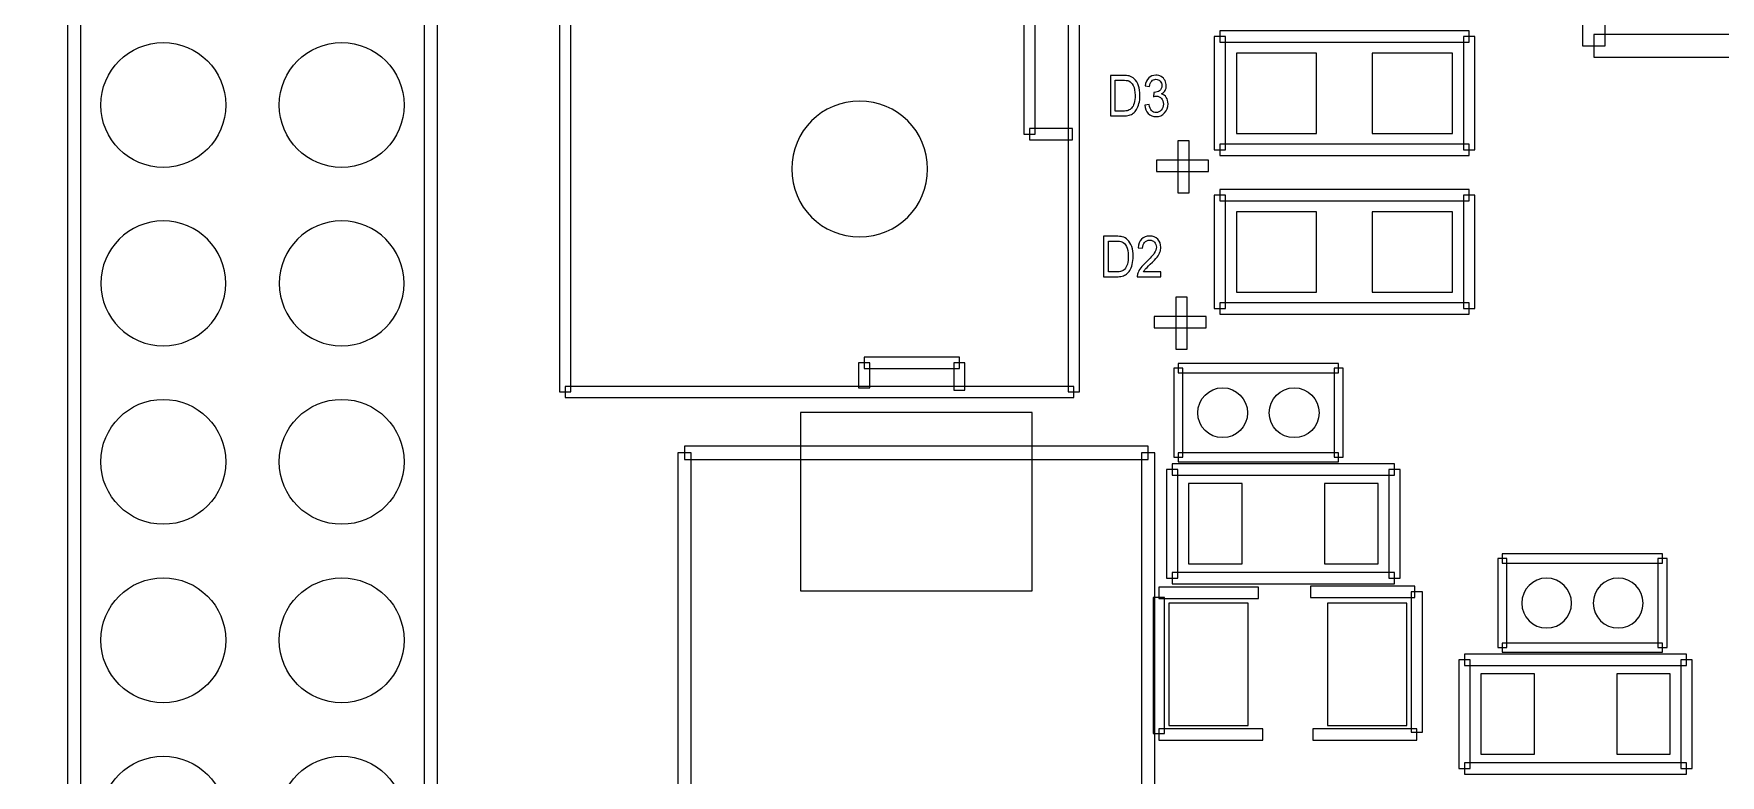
# Model space of a CAD drawing. Header units: millimetres. Extents: x -62 to 58, y -47 to 48.
# Drawn here: x -30.01 to -11.1, y 6.63 to 14.94 of the extents above; entities that cross this region are included whole.
import ezdxf

# ---------------------------------------------------------------- set-up
doc = ezdxf.new("R2010")
doc.units = ezdxf.units.MM
doc.header["$MEASUREMENT"] = 0
for name, color, linetype in [('BG_OUTLINE', 7, 'Continuous'), ('PG_SILKSCREEN_TOP', 7, 'Continuous'), ('PIN_SOLDERMASK_TOP', 7, 'Continuous'), ('RD_SILKSCREEN_TOP', 7, 'Continuous')]:
    doc.layers.add(name, color=color, linetype=linetype)

msp = doc.modelspace()

# ---------------------------------------------------------------- linework, layer by layer
at = {"layer": 'BG_OUTLINE', "lineweight": 9}
msp.add_open_spline([(-39.9999, -35.8165), (-39.9999, -35.8165), (-39.9999, 34.1833), (-39.9999, 34.1833), (-39.9999, 34.1833), (-39.9999, 34.1833), (39.9999, 34.1833), (39.9999, 34.1833), (39.9999, 34.1833), (39.9999, 34.1833), (39.9999, -35.8165), (39.9999, -35.8165), (39.9999, -35.8165), (39.9999, -35.8165), (-39.9999, -35.8165), (-39.9999, -35.8165)], degree=3, knots=[0, 0, 0, 0, 0.25, 0.25, 0.25, 0.25, 0.5, 0.5, 0.5, 0.5, 0.75, 0.75, 0.75, 0.75, 1, 1, 1, 1], dxfattribs=at)
at = {"layer": 'PG_SILKSCREEN_TOP', "lineweight": 9}
for points in [[(-12.6486, 35.7631), (-12.6486, 35.7631), (-12.3946, 35.7631), (-12.3946, 35.7631), (-12.3946, 35.7631), (-12.3946, 35.7631), (-12.3946, 14.8081), (-12.3946, 14.8081), (-12.3946, 14.8081), (-12.3946, 14.8081), (-12.6486, 14.8081), (-12.6486, 14.8081), (-12.6486, 14.8081), (-12.6486, 14.8081), (-12.6486, 35.7631), (-12.6486, 35.7631)], [(-29.634, 25.143), (-29.634, 25.143), (-29.4839, 25.143), (-29.4839, 25.143), (-29.4839, 25.143), (-29.4839, 25.143), (-29.4839, -18.857), (-29.4839, -18.857), (-29.4839, -18.857), (-29.4839, -18.857), (-29.634, -18.857), (-29.634, -18.857), (-29.634, -18.857), (-29.634, -18.857), (-29.634, 25.143), (-29.634, 25.143)], [(-25.4839, -18.857), (-25.4839, -18.857), (-25.634, -18.857), (-25.634, -18.857), (-25.634, -18.857), (-25.634, -18.857), (-25.634, 25.143), (-25.634, 25.143), (-25.634, 25.143), (-25.634, 25.143), (-25.4839, 25.143), (-25.4839, 25.143), (-25.4839, 25.143), (-25.4839, 25.143), (-25.4839, -18.857), (-25.4839, -18.857)], [(-23.9882, 10.9258), (-23.9882, 10.9258), (-24.1152, 10.9258), (-24.1152, 10.9258), (-24.1152, 10.9258), (-24.1152, 10.9258), (-24.1152, 18.4258), (-24.1152, 18.4258), (-24.1152, 18.4258), (-24.1152, 18.4258), (-23.9882, 18.4258), (-23.9882, 18.4258), (-23.9882, 18.4258), (-23.9882, 18.4258), (-23.9882, 10.9258), (-23.9882, 10.9258)], [(-18.4153, 18.4258), (-18.4153, 18.4258), (-18.2883, 18.4258), (-18.2883, 18.4258), (-18.2883, 18.4258), (-18.2883, 18.4258), (-18.2883, 10.9258), (-18.2883, 10.9258), (-18.2883, 10.9258), (-18.2883, 10.9258), (-18.4153, 10.9258), (-18.4153, 10.9258), (-18.4153, 10.9258), (-18.4153, 10.9258), (-18.4153, 18.4258), (-18.4153, 18.4258)], [(-18.9103, 15.9003), (-18.9103, 15.9003), (-18.7833, 15.9003), (-18.7833, 15.9003), (-18.7833, 15.9003), (-18.7833, 15.9003), (-18.7833, 13.8175), (-18.7833, 13.8175), (-18.7833, 13.8175), (-18.7833, 13.8175), (-18.9103, 13.8175), (-18.9103, 13.8175), (-18.9103, 13.8175), (-18.9103, 13.8175), (-18.9103, 15.9003), (-18.9103, 15.9003)], [(-16.7132, 14.8462), (-16.7132, 14.8462), (-16.7132, 14.9732), (-16.7132, 14.9732), (-16.7132, 14.9732), (-16.7132, 14.9732), (-13.9192, 14.9732), (-13.9192, 14.9732), (-13.9192, 14.9732), (-13.9192, 14.9732), (-13.9192, 14.8462), (-13.9192, 14.8462), (-13.9192, 14.8462), (-13.9192, 14.8462), (-16.7132, 14.8462), (-16.7132, 14.8462)], [(-16.6497, 13.6397), (-16.6497, 13.6397), (-16.7767, 13.6397), (-16.7767, 13.6397), (-16.7767, 13.6397), (-16.7767, 13.6397), (-16.7767, 14.9097), (-16.7767, 14.9097), (-16.7767, 14.9097), (-16.7767, 14.9097), (-16.6497, 14.9097), (-16.6497, 14.9097), (-16.6497, 14.9097), (-16.6497, 14.9097), (-16.6497, 13.6397), (-16.6497, 13.6397)], [(-13.9827, 14.9097), (-13.9827, 14.9097), (-13.8557, 14.9097), (-13.8557, 14.9097), (-13.8557, 14.9097), (-13.8557, 14.9097), (-13.8557, 13.6397), (-13.8557, 13.6397), (-13.8557, 13.6397), (-13.8557, 13.6397), (-13.9827, 13.6397), (-13.9827, 13.6397), (-13.9827, 13.6397), (-13.9827, 13.6397), (-13.9827, 14.9097), (-13.9827, 14.9097)], [(-12.5216, 14.6811), (-12.5216, 14.6811), (-12.5216, 14.9351), (-12.5216, 14.9351), (-12.5216, 14.9351), (-12.5216, 14.9351), (3.4295, 14.9351), (3.4295, 14.9351), (3.4295, 14.9351), (3.4295, 14.9351), (3.4295, 14.6811), (3.4295, 14.6811), (3.4295, 14.6811), (3.4295, 14.6811), (-12.5216, 14.6811), (-12.5216, 14.6811)], [(-18.8468, 13.754), (-18.8468, 13.754), (-18.8468, 13.881), (-18.8468, 13.881), (-18.8468, 13.881), (-18.8468, 13.881), (-18.3642, 13.881), (-18.3642, 13.881), (-18.3642, 13.881), (-18.3642, 13.881), (-18.3642, 13.754), (-18.3642, 13.754), (-18.3642, 13.754), (-18.3642, 13.754), (-18.8468, 13.754), (-18.8468, 13.754)], [(-17.0561, 13.1571), (-17.0561, 13.1571), (-17.1831, 13.1571), (-17.1831, 13.1571), (-17.1831, 13.1571), (-17.1831, 13.1571), (-17.1831, 13.7413), (-17.1831, 13.7413), (-17.1831, 13.7413), (-17.1831, 13.7413), (-17.0561, 13.7413), (-17.0561, 13.7413), (-17.0561, 13.7413), (-17.0561, 13.7413), (-17.0561, 13.1571), (-17.0561, 13.1571)], [(-13.9192, 13.7032), (-13.9192, 13.7032), (-13.9192, 13.5762), (-13.9192, 13.5762), (-13.9192, 13.5762), (-13.9192, 13.5762), (-16.7132, 13.5762), (-16.7132, 13.5762), (-16.7132, 13.5762), (-16.7132, 13.5762), (-16.7132, 13.7032), (-16.7132, 13.7032), (-16.7132, 13.7032), (-16.7132, 13.7032), (-13.9192, 13.7032), (-13.9192, 13.7032)], [(-17.4244, 13.3984), (-17.4244, 13.3984), (-17.4244, 13.5254), (-17.4244, 13.5254), (-17.4244, 13.5254), (-17.4244, 13.5254), (-16.8402, 13.5254), (-16.8402, 13.5254), (-16.8402, 13.5254), (-16.8402, 13.5254), (-16.8402, 13.3984), (-16.8402, 13.3984), (-16.8402, 13.3984), (-16.8402, 13.3984), (-17.4244, 13.3984), (-17.4244, 13.3984)], [(-16.6497, 11.8617), (-16.6497, 11.8617), (-16.7767, 11.8617), (-16.7767, 11.8617), (-16.7767, 11.8617), (-16.7767, 11.8617), (-16.7767, 13.1317), (-16.7767, 13.1317), (-16.7767, 13.1317), (-16.7767, 13.1317), (-16.6497, 13.1317), (-16.6497, 13.1317), (-16.6497, 13.1317), (-16.6497, 13.1317), (-16.6497, 11.8617), (-16.6497, 11.8617)], [(-16.7132, 13.0682), (-16.7132, 13.0682), (-16.7132, 13.1952), (-16.7132, 13.1952), (-16.7132, 13.1952), (-16.7132, 13.1952), (-13.9192, 13.1952), (-13.9192, 13.1952), (-13.9192, 13.1952), (-13.9192, 13.1952), (-13.9192, 13.0682), (-13.9192, 13.0682), (-13.9192, 13.0682), (-13.9192, 13.0682), (-16.7132, 13.0682), (-16.7132, 13.0682)], [(-13.9827, 13.1317), (-13.9827, 13.1317), (-13.8557, 13.1317), (-13.8557, 13.1317), (-13.8557, 13.1317), (-13.8557, 13.1317), (-13.8557, 11.8617), (-13.8557, 11.8617), (-13.8557, 11.8617), (-13.8557, 11.8617), (-13.9827, 11.8617), (-13.9827, 11.8617), (-13.9827, 11.8617), (-13.9827, 11.8617), (-13.9827, 13.1317), (-13.9827, 13.1317)], [(-17.0815, 11.4045), (-17.0815, 11.4045), (-17.2085, 11.4045), (-17.2085, 11.4045), (-17.2085, 11.4045), (-17.2085, 11.4045), (-17.2085, 11.9887), (-17.2085, 11.9887), (-17.2085, 11.9887), (-17.2085, 11.9887), (-17.0815, 11.9887), (-17.0815, 11.9887), (-17.0815, 11.9887), (-17.0815, 11.9887), (-17.0815, 11.4045), (-17.0815, 11.4045)], [(-13.9192, 11.9252), (-13.9192, 11.9252), (-13.9192, 11.7982), (-13.9192, 11.7982), (-13.9192, 11.7982), (-13.9192, 11.7982), (-16.7132, 11.7982), (-16.7132, 11.7982), (-16.7132, 11.7982), (-16.7132, 11.7982), (-16.7132, 11.9252), (-16.7132, 11.9252), (-16.7132, 11.9252), (-16.7132, 11.9252), (-13.9192, 11.9252), (-13.9192, 11.9252)], [(-17.4498, 11.6458), (-17.4498, 11.6458), (-17.4498, 11.7728), (-17.4498, 11.7728), (-17.4498, 11.7728), (-17.4498, 11.7728), (-16.8656, 11.7728), (-16.8656, 11.7728), (-16.8656, 11.7728), (-16.8656, 11.7728), (-16.8656, 11.6458), (-16.8656, 11.6458), (-16.8656, 11.6458), (-16.8656, 11.6458), (-17.4498, 11.6458), (-17.4498, 11.6458)], [(-20.7645, 11.2521), (-20.7645, 11.2521), (-20.6375, 11.2521), (-20.6375, 11.2521), (-20.6375, 11.2521), (-20.6375, 11.2521), (-20.6375, 10.9727), (-20.6375, 10.9727), (-20.6375, 10.9727), (-20.6375, 10.9727), (-20.7645, 10.9727), (-20.7645, 10.9727), (-20.7645, 10.9727), (-20.7645, 10.9727), (-20.7645, 11.2521), (-20.7645, 11.2521)], [(-19.6342, 11.3156), (-19.6342, 11.3156), (-19.6342, 11.1886), (-19.6342, 11.1886), (-19.6342, 11.1886), (-19.6342, 11.1886), (-20.701, 11.1886), (-20.701, 11.1886), (-20.701, 11.1886), (-20.701, 11.1886), (-20.701, 11.3156), (-20.701, 11.3156), (-20.701, 11.3156), (-20.701, 11.3156), (-19.6342, 11.3156), (-19.6342, 11.3156)], [(-19.5707, 10.9473), (-19.5707, 10.9473), (-19.6977, 10.9473), (-19.6977, 10.9473), (-19.6977, 10.9473), (-19.6977, 10.9473), (-19.6977, 11.2521), (-19.6977, 11.2521), (-19.6977, 11.2521), (-19.6977, 11.2521), (-19.5707, 11.2521), (-19.5707, 11.2521), (-19.5707, 11.2521), (-19.5707, 11.2521), (-19.5707, 10.9473), (-19.5707, 10.9473)], [(-17.1289, 10.1935), (-17.1289, 10.1935), (-17.2305, 10.1935), (-17.2305, 10.1935), (-17.2305, 10.1935), (-17.2305, 10.1935), (-17.2305, 11.1932), (-17.2305, 11.1932), (-17.2305, 11.1932), (-17.2305, 11.1932), (-17.1289, 11.1932), (-17.1289, 11.1932), (-17.1289, 11.1932), (-17.1289, 11.1932), (-17.1289, 10.1935), (-17.1289, 10.1935)], [(-17.1797, 11.1424), (-17.1797, 11.1424), (-17.1797, 11.244), (-17.1797, 11.244), (-17.1797, 11.244), (-17.1797, 11.244), (-15.383, 11.244), (-15.383, 11.244), (-15.383, 11.244), (-15.383, 11.244), (-15.383, 11.1424), (-15.383, 11.1424), (-15.383, 11.1424), (-15.383, 11.1424), (-17.1797, 11.1424), (-17.1797, 11.1424)], [(-15.4338, 11.1932), (-15.4338, 11.1932), (-15.3322, 11.1932), (-15.3322, 11.1932), (-15.3322, 11.1932), (-15.3322, 11.1932), (-15.3322, 10.1935), (-15.3322, 10.1935), (-15.3322, 10.1935), (-15.3322, 10.1935), (-15.4338, 10.1935), (-15.4338, 10.1935), (-15.4338, 10.1935), (-15.4338, 10.1935), (-15.4338, 11.1932), (-15.4338, 11.1932)], [(-18.3518, 10.9893), (-18.3518, 10.9893), (-18.3518, 10.8623), (-18.3518, 10.8623), (-18.3518, 10.8623), (-18.3518, 10.8623), (-24.0517, 10.8623), (-24.0517, 10.8623), (-24.0517, 10.8623), (-24.0517, 10.8623), (-24.0517, 10.9893), (-24.0517, 10.9893), (-24.0517, 10.9893), (-24.0517, 10.9893), (-18.3518, 10.9893), (-18.3518, 10.9893)], [(-22.7918, 10.2453), (-22.7918, 10.2453), (-22.6417, 10.2453), (-22.6417, 10.2453), (-22.6417, 10.2453), (-22.6417, 10.2453), (-22.6417, 5.0454), (-22.6417, 5.0454), (-22.6417, 5.0454), (-22.6417, 5.0454), (-22.7918, 5.0454), (-22.7918, 5.0454), (-22.7918, 5.0454), (-22.7918, 5.0454), (-22.7918, 10.2453), (-22.7918, 10.2453)], [(-17.5168, 10.3204), (-17.5168, 10.3204), (-17.5168, 10.1703), (-17.5168, 10.1703), (-17.5168, 10.1703), (-17.5168, 10.1703), (-22.7167, 10.1703), (-22.7167, 10.1703), (-22.7167, 10.1703), (-22.7167, 10.1703), (-22.7167, 10.3204), (-22.7167, 10.3204), (-22.7167, 10.3204), (-22.7167, 10.3204), (-17.5168, 10.3204), (-17.5168, 10.3204)], [(-17.4417, 5.0454), (-17.4417, 5.0454), (-17.5918, 5.0454), (-17.5918, 5.0454), (-17.5918, 5.0454), (-17.5918, 5.0454), (-17.5918, 10.2453), (-17.5918, 10.2453), (-17.5918, 10.2453), (-17.5918, 10.2453), (-17.4417, 10.2453), (-17.4417, 10.2453), (-17.4417, 10.2453), (-17.4417, 10.2453), (-17.4417, 5.0454), (-17.4417, 5.0454)], [(-15.383, 10.2443), (-15.383, 10.2443), (-15.383, 10.1427), (-15.383, 10.1427), (-15.383, 10.1427), (-15.383, 10.1427), (-17.1797, 10.1427), (-17.1797, 10.1427), (-17.1797, 10.1427), (-17.1797, 10.1427), (-17.1797, 10.2443), (-17.1797, 10.2443), (-17.1797, 10.2443), (-17.1797, 10.2443), (-15.383, 10.2443), (-15.383, 10.2443)], [(-17.3101, 10.0583), (-17.3101, 10.0583), (-17.1831, 10.0583), (-17.1831, 10.0583), (-17.1831, 10.0583), (-17.1831, 10.0583), (-17.1831, 8.8391), (-17.1831, 8.8391), (-17.1831, 8.8391), (-17.1831, 8.8391), (-17.3101, 8.8391), (-17.3101, 8.8391), (-17.3101, 8.8391), (-17.3101, 8.8391), (-17.3101, 10.0583), (-17.3101, 10.0583)], [(-14.7574, 10.1218), (-14.7574, 10.1218), (-14.7574, 9.9948), (-14.7574, 9.9948), (-14.7574, 9.9948), (-14.7574, 9.9948), (-17.2466, 9.9948), (-17.2466, 9.9948), (-17.2466, 9.9948), (-17.2466, 9.9948), (-17.2466, 10.1218), (-17.2466, 10.1218), (-17.2466, 10.1218), (-17.2466, 10.1218), (-14.7574, 10.1218), (-14.7574, 10.1218)], [(-14.6939, 8.8391), (-14.6939, 8.8391), (-14.8209, 8.8391), (-14.8209, 8.8391), (-14.8209, 8.8391), (-14.8209, 8.8391), (-14.8209, 10.0583), (-14.8209, 10.0583), (-14.8209, 10.0583), (-14.8209, 10.0583), (-14.6939, 10.0583), (-14.6939, 10.0583), (-14.6939, 10.0583), (-14.6939, 10.0583), (-14.6939, 8.8391), (-14.6939, 8.8391)], [(-13.5475, 9.0088), (-13.5475, 9.0088), (-13.5475, 9.1104), (-13.5475, 9.1104), (-13.5475, 9.1104), (-13.5475, 9.1104), (-11.7508, 9.1104), (-11.7508, 9.1104), (-11.7508, 9.1104), (-11.7508, 9.1104), (-11.7508, 9.0088), (-11.7508, 9.0088), (-11.7508, 9.0088), (-11.7508, 9.0088), (-13.5475, 9.0088), (-13.5475, 9.0088)], [(-17.2466, 8.7756), (-17.2466, 8.7756), (-17.2466, 8.9026), (-17.2466, 8.9026), (-17.2466, 8.9026), (-17.2466, 8.9026), (-14.7574, 8.9026), (-14.7574, 8.9026), (-14.7574, 8.9026), (-14.7574, 8.9026), (-14.7574, 8.7756), (-14.7574, 8.7756), (-14.7574, 8.7756), (-14.7574, 8.7756), (-17.2466, 8.7756), (-17.2466, 8.7756)], [(-13.4967, 8.0599), (-13.4967, 8.0599), (-13.5983, 8.0599), (-13.5983, 8.0599), (-13.5983, 8.0599), (-13.5983, 8.0599), (-13.5983, 9.0596), (-13.5983, 9.0596), (-13.5983, 9.0596), (-13.5983, 9.0596), (-13.4967, 9.0596), (-13.4967, 9.0596), (-13.4967, 9.0596), (-13.4967, 9.0596), (-13.4967, 8.0599), (-13.4967, 8.0599)], [(-11.8016, 9.0596), (-11.8016, 9.0596), (-11.7, 9.0596), (-11.7, 9.0596), (-11.7, 9.0596), (-11.7, 9.0596), (-11.7, 8.0599), (-11.7, 8.0599), (-11.7, 8.0599), (-11.7, 8.0599), (-11.8016, 8.0599), (-11.8016, 8.0599), (-11.8016, 8.0599), (-11.8016, 8.0599), (-11.8016, 9.0596), (-11.8016, 9.0596)], [(-16.2814, 8.7375), (-16.2814, 8.7375), (-16.2814, 8.6105), (-16.2814, 8.6105), (-16.2814, 8.6105), (-16.2814, 8.6105), (-17.399, 8.6105), (-17.399, 8.6105), (-17.399, 8.6105), (-17.399, 8.6105), (-17.399, 8.7375), (-17.399, 8.7375), (-17.399, 8.7375), (-17.399, 8.7375), (-16.2814, 8.7375), (-16.2814, 8.7375)], [(-15.6972, 8.6232), (-15.6972, 8.6232), (-15.6972, 8.7502), (-15.6972, 8.7502), (-15.6972, 8.7502), (-15.6972, 8.7502), (-14.5288, 8.7502), (-14.5288, 8.7502), (-14.5288, 8.7502), (-14.5288, 8.7502), (-14.5288, 8.6232), (-14.5288, 8.6232), (-14.5288, 8.6232), (-14.5288, 8.6232), (-15.6972, 8.6232), (-15.6972, 8.6232)], [(-17.4625, 8.6232), (-17.4625, 8.6232), (-17.3355, 8.6232), (-17.3355, 8.6232), (-17.3355, 8.6232), (-17.3355, 8.6232), (-17.3355, 7.0992), (-17.3355, 7.0992), (-17.3355, 7.0992), (-17.3355, 7.0992), (-17.4625, 7.0992), (-17.4625, 7.0992), (-17.4625, 7.0992), (-17.4625, 7.0992), (-17.4625, 8.6232), (-17.4625, 8.6232)], [(-14.5669, 8.6867), (-14.5669, 8.6867), (-14.4399, 8.6867), (-14.4399, 8.6867), (-14.4399, 8.6867), (-14.4399, 8.6867), (-14.4399, 7.1119), (-14.4399, 7.1119), (-14.4399, 7.1119), (-14.4399, 7.1119), (-14.5669, 7.1119), (-14.5669, 7.1119), (-14.5669, 7.1119), (-14.5669, 7.1119), (-14.5669, 8.6867), (-14.5669, 8.6867)], [(-11.4808, 7.9882), (-11.4808, 7.9882), (-11.4808, 7.8612), (-11.4808, 7.8612), (-11.4808, 7.8612), (-11.4808, 7.8612), (-13.97, 7.8612), (-13.97, 7.8612), (-13.97, 7.8612), (-13.97, 7.8612), (-13.97, 7.9882), (-13.97, 7.9882), (-13.97, 7.9882), (-13.97, 7.9882), (-11.4808, 7.9882), (-11.4808, 7.9882)], [(-11.7508, 8.1107), (-11.7508, 8.1107), (-11.7508, 8.0091), (-11.7508, 8.0091), (-11.7508, 8.0091), (-11.7508, 8.0091), (-13.5475, 8.0091), (-13.5475, 8.0091), (-13.5475, 8.0091), (-13.5475, 8.0091), (-13.5475, 8.1107), (-13.5475, 8.1107), (-13.5475, 8.1107), (-13.5475, 8.1107), (-11.7508, 8.1107), (-11.7508, 8.1107)], [(-14.0335, 7.9247), (-14.0335, 7.9247), (-13.9065, 7.9247), (-13.9065, 7.9247), (-13.9065, 7.9247), (-13.9065, 7.9247), (-13.9065, 6.7055), (-13.9065, 6.7055), (-13.9065, 6.7055), (-13.9065, 6.7055), (-14.0335, 6.7055), (-14.0335, 6.7055), (-14.0335, 6.7055), (-14.0335, 6.7055), (-14.0335, 7.9247), (-14.0335, 7.9247)], [(-11.4173, 6.7055), (-11.4173, 6.7055), (-11.5443, 6.7055), (-11.5443, 6.7055), (-11.5443, 6.7055), (-11.5443, 6.7055), (-11.5443, 7.9247), (-11.5443, 7.9247), (-11.5443, 7.9247), (-11.5443, 7.9247), (-11.4173, 7.9247), (-11.4173, 7.9247), (-11.4173, 7.9247), (-11.4173, 7.9247), (-11.4173, 6.7055), (-11.4173, 6.7055)], [(-17.399, 7.023), (-17.399, 7.023), (-17.399, 7.15), (-17.399, 7.15), (-17.399, 7.15), (-17.399, 7.15), (-16.2306, 7.15), (-16.2306, 7.15), (-16.2306, 7.15), (-16.2306, 7.15), (-16.2306, 7.023), (-16.2306, 7.023), (-16.2306, 7.023), (-16.2306, 7.023), (-17.399, 7.023), (-17.399, 7.023)], [(-14.5034, 7.15), (-14.5034, 7.15), (-14.5034, 7.023), (-14.5034, 7.023), (-14.5034, 7.023), (-14.5034, 7.023), (-15.6718, 7.023), (-15.6718, 7.023), (-15.6718, 7.023), (-15.6718, 7.023), (-15.6718, 7.15), (-15.6718, 7.15), (-15.6718, 7.15), (-15.6718, 7.15), (-14.5034, 7.15), (-14.5034, 7.15)], [(-13.97, 6.642), (-13.97, 6.642), (-13.97, 6.769), (-13.97, 6.769), (-13.97, 6.769), (-13.97, 6.769), (-11.4808, 6.769), (-11.4808, 6.769), (-11.4808, 6.769), (-11.4808, 6.769), (-11.4808, 6.642), (-11.4808, 6.642), (-11.4808, 6.642), (-11.4808, 6.642), (-13.97, 6.642), (-13.97, 6.642)]]:
    msp.add_open_spline(points, degree=3, knots=[0, 0, 0, 0, 0.25, 0.25, 0.25, 0.25, 0.5, 0.5, 0.5, 0.5, 0.75, 0.75, 0.75, 0.75, 1, 1, 1, 1], dxfattribs=at)
at = {"layer": 'PIN_SOLDERMASK_TOP', "lineweight": 9}
for points in [[(-27.8589, 14.1429), (-27.8589, 14.5295), (-28.1723, 14.8429), (-28.5589, 14.8429), (-28.5589, 14.8429), (-28.9455, 14.8429), (-29.2589, 14.5295), (-29.2589, 14.143), (-29.2589, 14.143), (-29.2589, 13.7564), (-28.9455, 13.443), (-28.559, 13.443), (-28.559, 13.443), (-28.1724, 13.4429), (-27.859, 13.7563), (-27.8589, 14.1429)], [(-25.859, 14.1429), (-25.859, 14.5295), (-26.1724, 14.8429), (-26.559, 14.8429), (-26.559, 14.8429), (-26.9455, 14.8429), (-27.2589, 14.5295), (-27.259, 14.143), (-27.259, 14.143), (-27.259, 13.7564), (-26.9456, 13.443), (-26.559, 13.443), (-26.559, 13.443), (-26.1724, 13.4429), (-25.859, 13.7563), (-25.859, 14.1429)], [(-16.5282, 13.8247), (-16.5282, 13.8247), (-16.5282, 14.7247), (-16.5282, 14.7247), (-16.5282, 14.7247), (-16.5282, 14.7247), (-15.6282, 14.7247), (-15.6282, 14.7247), (-15.6282, 14.7247), (-15.6282, 14.7247), (-15.6282, 13.8247), (-15.6282, 13.8247), (-15.6282, 13.8247), (-15.6282, 13.8247), (-16.5282, 13.8247), (-16.5282, 13.8247)], [(-15.0042, 13.8247), (-15.0042, 13.8247), (-15.0042, 14.7247), (-15.0042, 14.7247), (-15.0042, 14.7247), (-15.0042, 14.7247), (-14.1042, 14.7247), (-14.1042, 14.7247), (-14.1042, 14.7247), (-14.1042, 14.7247), (-14.1042, 13.8247), (-14.1042, 13.8247), (-14.1042, 13.8247), (-14.1042, 13.8247), (-15.0042, 13.8247), (-15.0042, 13.8247)], [(-19.9898, 13.4257), (-19.9898, 13.8465), (-20.3309, 14.1877), (-20.7517, 14.1877), (-20.7517, 14.1877), (-21.1726, 14.1877), (-21.5137, 13.8465), (-21.5137, 13.4257), (-21.5137, 13.4257), (-21.5138, 13.0048), (-21.1726, 12.6637), (-20.7518, 12.6637), (-20.7518, 12.6637), (-20.3309, 12.6637), (-19.9898, 13.0048), (-19.9898, 13.4256)], [(-16.5282, 12.0467), (-16.5282, 12.0467), (-16.5282, 12.9467), (-16.5282, 12.9467), (-16.5282, 12.9467), (-16.5282, 12.9467), (-15.6282, 12.9467), (-15.6282, 12.9467), (-15.6282, 12.9467), (-15.6282, 12.9467), (-15.6282, 12.0467), (-15.6282, 12.0467), (-15.6282, 12.0467), (-15.6282, 12.0467), (-16.5282, 12.0467), (-16.5282, 12.0467)], [(-15.0042, 12.0467), (-15.0042, 12.0467), (-15.0042, 12.9467), (-15.0042, 12.9467), (-15.0042, 12.9467), (-15.0042, 12.9467), (-14.1042, 12.9467), (-14.1042, 12.9467), (-14.1042, 12.9467), (-14.1042, 12.9467), (-14.1042, 12.0467), (-14.1042, 12.0467), (-14.1042, 12.0467), (-14.1042, 12.0467), (-15.0042, 12.0467), (-15.0042, 12.0467)], [(-27.8589, 12.143), (-27.8589, 12.5296), (-28.1723, 12.843), (-28.5589, 12.843), (-28.5589, 12.843), (-28.9455, 12.843), (-29.2589, 12.5296), (-29.2589, 12.143), (-29.2589, 12.143), (-29.2589, 11.7564), (-28.9455, 11.443), (-28.559, 11.443), (-28.559, 11.443), (-28.1724, 11.443), (-27.859, 11.7564), (-27.8589, 12.1429)], [(-25.859, 12.143), (-25.859, 12.5296), (-26.1724, 12.843), (-26.559, 12.843), (-26.559, 12.843), (-26.9455, 12.843), (-27.2589, 12.5296), (-27.259, 12.143), (-27.259, 12.143), (-27.259, 11.7564), (-26.9456, 11.443), (-26.559, 11.443), (-26.559, 11.443), (-26.1724, 11.443), (-25.859, 11.7564), (-25.859, 12.1429)], [(-16.4028, 10.6933), (-16.4028, 10.8477), (-16.5279, 10.9727), (-16.6822, 10.9727), (-16.6822, 10.9727), (-16.8365, 10.9728), (-16.9616, 10.8477), (-16.9616, 10.6934), (-16.9616, 10.6934), (-16.9616, 10.539), (-16.8365, 10.414), (-16.6822, 10.414), (-16.6822, 10.414), (-16.5279, 10.4139), (-16.4028, 10.539), (-16.4028, 10.6933)], [(-15.6011, 10.6933), (-15.6011, 10.8477), (-15.7262, 10.9727), (-15.8805, 10.9727), (-15.8805, 10.9727), (-16.0348, 10.9728), (-16.1599, 10.8477), (-16.1599, 10.6934), (-16.1599, 10.6934), (-16.1599, 10.539), (-16.0348, 10.414), (-15.8805, 10.414), (-15.8805, 10.414), (-15.7262, 10.4139), (-15.6011, 10.539), (-15.6011, 10.6933)], [(-27.8589, 10.143), (-27.8589, 10.5296), (-28.1723, 10.843), (-28.5589, 10.843), (-28.5589, 10.843), (-28.9455, 10.843), (-29.2589, 10.5296), (-29.2589, 10.143), (-29.2589, 10.143), (-29.2589, 9.7564), (-28.9455, 9.443), (-28.559, 9.443), (-28.559, 9.443), (-28.1724, 9.443), (-27.859, 9.7564), (-27.8589, 10.143)], [(-25.859, 10.143), (-25.859, 10.5296), (-26.1724, 10.843), (-26.559, 10.843), (-26.559, 10.843), (-26.9455, 10.843), (-27.2589, 10.5296), (-27.259, 10.143), (-27.259, 10.143), (-27.259, 9.7564), (-26.9456, 9.443), (-26.559, 9.443), (-26.559, 9.443), (-26.1724, 9.443), (-25.859, 9.7564), (-25.859, 10.143)], [(-18.8168, 8.6954), (-18.8168, 8.6954), (-21.4167, 8.6954), (-21.4167, 8.6954), (-21.4167, 8.6954), (-21.4167, 8.6954), (-21.4167, 10.6954), (-21.4167, 10.6954), (-21.4167, 10.6954), (-21.4167, 10.6954), (-18.8168, 10.6954), (-18.8168, 10.6954), (-18.8168, 10.6954), (-18.8168, 10.6954), (-18.8168, 8.6954), (-18.8168, 8.6954)], [(-17.0639, 8.9987), (-17.0639, 8.9987), (-17.0639, 9.8987), (-17.0639, 9.8987), (-17.0639, 9.8987), (-17.0639, 9.8987), (-16.464, 9.8987), (-16.464, 9.8987), (-16.464, 9.8987), (-16.464, 9.8987), (-16.464, 8.9987), (-16.464, 8.9987), (-16.464, 8.9987), (-16.464, 8.9987), (-17.0639, 8.9987), (-17.0639, 8.9987)], [(-15.5399, 8.9987), (-15.5399, 8.9987), (-15.5399, 9.8987), (-15.5399, 9.8987), (-15.5399, 9.8987), (-15.5399, 9.8987), (-14.94, 9.8987), (-14.94, 9.8987), (-14.94, 9.8987), (-14.94, 9.8987), (-14.94, 8.9987), (-14.94, 8.9987), (-14.94, 8.9987), (-14.94, 8.9987), (-15.5399, 8.9987), (-15.5399, 8.9987)], [(-27.8589, 8.143), (-27.8589, 8.5296), (-28.1723, 8.843), (-28.5589, 8.843), (-28.5589, 8.843), (-28.9455, 8.843), (-29.2589, 8.5296), (-29.2589, 8.143), (-29.2589, 8.143), (-29.2589, 7.7564), (-28.9455, 7.443), (-28.559, 7.443), (-28.559, 7.443), (-28.1724, 7.443), (-27.859, 7.7564), (-27.8589, 8.143)], [(-25.859, 8.143), (-25.859, 8.5296), (-26.1724, 8.843), (-26.559, 8.843), (-26.559, 8.843), (-26.9455, 8.843), (-27.2589, 8.5296), (-27.259, 8.143), (-27.259, 8.143), (-27.259, 7.7564), (-26.9456, 7.443), (-26.559, 7.443), (-26.559, 7.443), (-26.1724, 7.443), (-25.859, 7.7564), (-25.859, 8.143)], [(-12.7706, 8.5598), (-12.7706, 8.7141), (-12.8957, 8.8391), (-13.05, 8.8391), (-13.05, 8.8391), (-13.2043, 8.8392), (-13.3294, 8.7141), (-13.3294, 8.5598), (-13.3294, 8.5598), (-13.3294, 8.4054), (-13.2043, 8.2804), (-13.05, 8.2804), (-13.05, 8.2804), (-12.8957, 8.2803), (-12.7706, 8.4054), (-12.7706, 8.5597)], [(-11.9689, 8.5598), (-11.9689, 8.7141), (-12.094, 8.8391), (-12.2483, 8.8391), (-12.2483, 8.8391), (-12.4026, 8.8392), (-12.5277, 8.7141), (-12.5277, 8.5598), (-12.5277, 8.5598), (-12.5277, 8.4054), (-12.4026, 8.2804), (-12.2483, 8.2804), (-12.2483, 8.2804), (-12.094, 8.2803), (-11.9689, 8.4054), (-11.9689, 8.5597)], [(-17.2847, 7.1881), (-17.2847, 7.1881), (-17.2847, 8.5597), (-17.2847, 8.5597), (-17.2847, 8.5597), (-17.2847, 8.5597), (-16.3957, 8.5597), (-16.3957, 8.5597), (-16.3957, 8.5597), (-16.3957, 8.5597), (-16.3957, 7.1881), (-16.3957, 7.1881), (-16.3957, 7.1881), (-16.3957, 7.1881), (-17.2847, 7.1881), (-17.2847, 7.1881)], [(-15.5067, 7.1881), (-15.5067, 7.1881), (-15.5067, 8.5597), (-15.5067, 8.5597), (-15.5067, 8.5597), (-15.5067, 8.5597), (-14.6177, 8.5597), (-14.6177, 8.5597), (-14.6177, 8.5597), (-14.6177, 8.5597), (-14.6177, 7.1881), (-14.6177, 7.1881), (-14.6177, 7.1881), (-14.6177, 7.1881), (-15.5067, 7.1881), (-15.5067, 7.1881)], [(-13.1873, 7.7651), (-13.1873, 7.7651), (-13.1873, 6.8652), (-13.1873, 6.8652), (-13.1873, 6.8652), (-13.1873, 6.8652), (-13.7873, 6.8652), (-13.7873, 6.8652), (-13.7873, 6.8652), (-13.7873, 6.8652), (-13.7873, 7.7651), (-13.7873, 7.7651), (-13.7873, 7.7651), (-13.7873, 7.7651), (-13.1873, 7.7651), (-13.1873, 7.7651)], [(-11.6633, 7.7651), (-11.6633, 7.7651), (-11.6633, 6.8652), (-11.6633, 6.8652), (-11.6633, 6.8652), (-11.6633, 6.8652), (-12.2633, 6.8652), (-12.2633, 6.8652), (-12.2633, 6.8652), (-12.2633, 6.8652), (-12.2633, 7.7651), (-12.2633, 7.7651), (-12.2633, 7.7651), (-12.2633, 7.7651), (-11.6633, 7.7651), (-11.6633, 7.7651)], [(-27.8589, 6.1429), (-27.8589, 6.5295), (-28.1723, 6.8429), (-28.5589, 6.8429), (-28.5589, 6.8429), (-28.9455, 6.8429), (-29.2589, 6.5295), (-29.2589, 6.1429), (-29.2589, 6.1429), (-29.2589, 5.7563), (-28.9455, 5.4429), (-28.559, 5.4429), (-28.559, 5.4429), (-28.1724, 5.4429), (-27.859, 5.7563), (-27.8589, 6.1429)], [(-25.859, 6.1429), (-25.859, 6.5295), (-26.1724, 6.8429), (-26.559, 6.8429), (-26.559, 6.8429), (-26.9455, 6.8429), (-27.2589, 6.5295), (-27.259, 6.1429), (-27.259, 6.1429), (-27.259, 5.7563), (-26.9456, 5.4429), (-26.559, 5.4429), (-26.559, 5.4429), (-26.1724, 5.4429), (-25.859, 5.7563), (-25.859, 6.1429)]]:
    msp.add_open_spline(points, degree=3, knots=[0, 0, 0, 0, 0.25, 0.25, 0.25, 0.25, 0.5, 0.5, 0.5, 0.5, 0.75, 0.75, 0.75, 0.75, 1, 1, 1, 1], dxfattribs=at)
at = {"layer": 'RD_SILKSCREEN_TOP', "color": 142}
for points, knots in [([(-17.9401, 14.0208), (-17.9401, 14.0208), (-17.9401, 14.4754), (-17.9401, 14.4754), (-17.9401, 14.4754), (-17.9401, 14.4754), (-17.8024, 14.4754), (-17.8024, 14.4754), (-17.8024, 14.4754), (-17.7712, 14.4754), (-17.7474, 14.4731), (-17.7311, 14.4688), (-17.7311, 14.4688), (-17.7082, 14.4629), (-17.6886, 14.452), (-17.6724, 14.4363), (-17.6724, 14.4363), (-17.6514, 14.416), (-17.6355, 14.3902), (-17.6251, 14.3586), (-17.6251, 14.3586), (-17.6146, 14.3271), (-17.6094, 14.2911), (-17.6094, 14.2506), (-17.6094, 14.2506), (-17.6094, 14.2161), (-17.6129, 14.1855), (-17.6201, 14.1588), (-17.6201, 14.1588), (-17.6272, 14.1321), (-17.6362, 14.11), (-17.6474, 14.0926), (-17.6474, 14.0926), (-17.6585, 14.0751), (-17.6705, 14.0613), (-17.6837, 14.0514), (-17.6837, 14.0514), (-17.6969, 14.0413), (-17.7129, 14.0337), (-17.7314, 14.0285), (-17.7314, 14.0285), (-17.7502, 14.0233), (-17.7716, 14.0208), (-17.7958, 14.0208), (-17.7958, 14.0208), (-17.7958, 14.0208), (-17.9401, 14.0208), (-17.9401, 14.0208)], [0, 0, 0, 0, 0.0833333, 0.0833333, 0.0833333, 0.0833333, 0.1666667, 0.1666667, 0.1666667, 0.1666667, 0.25, 0.25, 0.25, 0.25, 0.3333333, 0.3333333, 0.3333333, 0.3333333, 0.4166667, 0.4166667, 0.4166667, 0.4166667, 0.5, 0.5, 0.5, 0.5, 0.5833333, 0.5833333, 0.5833333, 0.5833333, 0.6666667, 0.6666667, 0.6666667, 0.6666667, 0.75, 0.75, 0.75, 0.75, 0.8333333, 0.8333333, 0.8333333, 0.8333333, 0.9166667, 0.9166667, 0.9166667, 0.9166667, 1, 1, 1, 1]), ([(-17.8872, 14.0745), (-17.8872, 14.0745), (-17.8017, 14.0745), (-17.8017, 14.0745), (-17.8017, 14.0745), (-17.7754, 14.0745), (-17.7547, 14.0772), (-17.7396, 14.0828), (-17.7396, 14.0828), (-17.7247, 14.0884), (-17.7128, 14.0963), (-17.7038, 14.1064), (-17.7038, 14.1064), (-17.6912, 14.1206), (-17.6814, 14.1399), (-17.6745, 14.1639), (-17.6745, 14.1639), (-17.6675, 14.188), (-17.6639, 14.2171), (-17.6639, 14.2515), (-17.6639, 14.2515), (-17.6639, 14.299), (-17.6708, 14.3355), (-17.6845, 14.3611), (-17.6845, 14.3611), (-17.6983, 14.3867), (-17.715, 14.4037), (-17.7346, 14.4124), (-17.7346, 14.4124), (-17.7488, 14.4186), (-17.7717, 14.4217), (-17.8031, 14.4217), (-17.8031, 14.4217), (-17.8031, 14.4217), (-17.8872, 14.4217), (-17.8872, 14.4217), (-17.8872, 14.4217), (-17.8872, 14.4217), (-17.8872, 14.0745), (-17.8872, 14.0745)], [0, 0, 0, 0, 0.1, 0.1, 0.1, 0.1, 0.2, 0.2, 0.2, 0.2, 0.3, 0.3, 0.3, 0.3, 0.4, 0.4, 0.4, 0.4, 0.5, 0.5, 0.5, 0.5, 0.6, 0.6, 0.6, 0.6, 0.7, 0.7, 0.7, 0.7, 0.8, 0.8, 0.8, 0.8, 0.9, 0.9, 0.9, 0.9, 1, 1, 1, 1]), ([(-17.5561, 14.1408), (-17.5561, 14.1408), (-17.5071, 14.1482), (-17.5071, 14.1482), (-17.5071, 14.1482), (-17.5014, 14.1166), (-17.4918, 14.0938), (-17.4783, 14.0799), (-17.4783, 14.0799), (-17.4647, 14.0659), (-17.4482, 14.0589), (-17.4288, 14.0589), (-17.4288, 14.0589), (-17.4056, 14.0589), (-17.3861, 14.068), (-17.3702, 14.0862), (-17.3702, 14.0862), (-17.3543, 14.1044), (-17.3463, 14.127), (-17.3463, 14.1538), (-17.3463, 14.1538), (-17.3463, 14.1794), (-17.3536, 14.2006), (-17.3684, 14.2172), (-17.3684, 14.2172), (-17.3832, 14.2338), (-17.4019, 14.2422), (-17.4246, 14.2422), (-17.4246, 14.2422), (-17.434, 14.2422), (-17.4455, 14.2401), (-17.4593, 14.236), (-17.4593, 14.236), (-17.4593, 14.236), (-17.4538, 14.285), (-17.4538, 14.285), (-17.4538, 14.285), (-17.4505, 14.2845), (-17.448, 14.2843), (-17.4458, 14.2843), (-17.4458, 14.2843), (-17.425, 14.2843), (-17.4062, 14.2906), (-17.3894, 14.303), (-17.3894, 14.303), (-17.3726, 14.3153), (-17.3643, 14.3345), (-17.3643, 14.3603), (-17.3643, 14.3603), (-17.3643, 14.3807), (-17.3704, 14.3978), (-17.3827, 14.4111), (-17.3827, 14.4111), (-17.3948, 14.4246), (-17.4106, 14.4313), (-17.4298, 14.4313), (-17.4298, 14.4313), (-17.4489, 14.4313), (-17.4648, 14.4244), (-17.4775, 14.4109), (-17.4775, 14.4109), (-17.4903, 14.3972), (-17.4985, 14.3767), (-17.5021, 14.3494), (-17.5021, 14.3494), (-17.5021, 14.3494), (-17.5512, 14.3594), (-17.5512, 14.3594), (-17.5512, 14.3594), (-17.5452, 14.3968), (-17.5316, 14.4258), (-17.5103, 14.4464), (-17.5103, 14.4464), (-17.489, 14.4669), (-17.4626, 14.4773), (-17.4309, 14.4773), (-17.4309, 14.4773), (-17.4091, 14.4773), (-17.389, 14.4719), (-17.3706, 14.4613), (-17.3706, 14.4613), (-17.3523, 14.4506), (-17.3382, 14.4361), (-17.3284, 14.4177), (-17.3284, 14.4177), (-17.3188, 14.3993), (-17.3138, 14.3798), (-17.3138, 14.359), (-17.3138, 14.359), (-17.3138, 14.3395), (-17.3184, 14.3216), (-17.3277, 14.3054), (-17.3277, 14.3054), (-17.3371, 14.2893), (-17.3508, 14.2765), (-17.3689, 14.267), (-17.3689, 14.267), (-17.3453, 14.2608), (-17.327, 14.2479), (-17.3138, 14.2283), (-17.3138, 14.2283), (-17.3007, 14.2089), (-17.2942, 14.1844), (-17.2942, 14.1551), (-17.2942, 14.1551), (-17.2942, 14.1154), (-17.3069, 14.0818), (-17.3324, 14.0541), (-17.3324, 14.0541), (-17.3578, 14.0265), (-17.39, 14.0128), (-17.429, 14.0128), (-17.429, 14.0128), (-17.4641, 14.0128), (-17.4933, 14.0246), (-17.5164, 14.0484), (-17.5164, 14.0484), (-17.5396, 14.0721), (-17.5528, 14.1029), (-17.5561, 14.1408)], [0, 0, 0, 0, 0.0333333, 0.0333333, 0.0333333, 0.0333333, 0.0666667, 0.0666667, 0.0666667, 0.0666667, 0.1, 0.1, 0.1, 0.1, 0.1333333, 0.1333333, 0.1333333, 0.1333333, 0.1666667, 0.1666667, 0.1666667, 0.1666667, 0.2, 0.2, 0.2, 0.2, 0.2333333, 0.2333333, 0.2333333, 0.2333333, 0.2666667, 0.2666667, 0.2666667, 0.2666667, 0.3, 0.3, 0.3, 0.3, 0.3333333, 0.3333333, 0.3333333, 0.3333333, 0.3666667, 0.3666667, 0.3666667, 0.3666667, 0.4, 0.4, 0.4, 0.4, 0.4333333, 0.4333333, 0.4333333, 0.4333333, 0.4666667, 0.4666667, 0.4666667, 0.4666667, 0.5, 0.5, 0.5, 0.5, 0.5333333, 0.5333333, 0.5333333, 0.5333333, 0.5666667, 0.5666667, 0.5666667, 0.5666667, 0.6, 0.6, 0.6, 0.6, 0.6333333, 0.6333333, 0.6333333, 0.6333333, 0.6666667, 0.6666667, 0.6666667, 0.6666667, 0.7, 0.7, 0.7, 0.7, 0.7333333, 0.7333333, 0.7333333, 0.7333333, 0.7666667, 0.7666667, 0.7666667, 0.7666667, 0.8, 0.8, 0.8, 0.8, 0.8333333, 0.8333333, 0.8333333, 0.8333333, 0.8666667, 0.8666667, 0.8666667, 0.8666667, 0.9, 0.9, 0.9, 0.9, 0.9333333, 0.9333333, 0.9333333, 0.9333333, 0.9666667, 0.9666667, 0.9666667, 0.9666667, 1, 1, 1, 1]), ([(-18.0163, 12.2174), (-18.0163, 12.2174), (-18.0163, 12.672), (-18.0163, 12.672), (-18.0163, 12.672), (-18.0163, 12.672), (-17.8786, 12.672), (-17.8786, 12.672), (-17.8786, 12.672), (-17.8474, 12.672), (-17.8236, 12.6697), (-17.8073, 12.6654), (-17.8073, 12.6654), (-17.7844, 12.6595), (-17.7648, 12.6486), (-17.7486, 12.6329), (-17.7486, 12.6329), (-17.7276, 12.6126), (-17.7117, 12.5868), (-17.7013, 12.5552), (-17.7013, 12.5552), (-17.6908, 12.5237), (-17.6856, 12.4877), (-17.6856, 12.4472), (-17.6856, 12.4472), (-17.6856, 12.4127), (-17.6891, 12.3821), (-17.6963, 12.3554), (-17.6963, 12.3554), (-17.7034, 12.3287), (-17.7124, 12.3066), (-17.7236, 12.2892), (-17.7236, 12.2892), (-17.7347, 12.2717), (-17.7467, 12.2579), (-17.7599, 12.248), (-17.7599, 12.248), (-17.7731, 12.2379), (-17.7891, 12.2303), (-17.8076, 12.2251), (-17.8076, 12.2251), (-17.8264, 12.2199), (-17.8478, 12.2174), (-17.872, 12.2174), (-17.872, 12.2174), (-17.872, 12.2174), (-18.0163, 12.2174), (-18.0163, 12.2174)], [0, 0, 0, 0, 0.0833333, 0.0833333, 0.0833333, 0.0833333, 0.1666667, 0.1666667, 0.1666667, 0.1666667, 0.25, 0.25, 0.25, 0.25, 0.3333333, 0.3333333, 0.3333333, 0.3333333, 0.4166667, 0.4166667, 0.4166667, 0.4166667, 0.5, 0.5, 0.5, 0.5, 0.5833333, 0.5833333, 0.5833333, 0.5833333, 0.6666667, 0.6666667, 0.6666667, 0.6666667, 0.75, 0.75, 0.75, 0.75, 0.8333333, 0.8333333, 0.8333333, 0.8333333, 0.9166667, 0.9166667, 0.9166667, 0.9166667, 1, 1, 1, 1]), ([(-17.3745, 12.2711), (-17.3745, 12.2711), (-17.3745, 12.2174), (-17.3745, 12.2174), (-17.3745, 12.2174), (-17.3745, 12.2174), (-17.6388, 12.2174), (-17.6388, 12.2174), (-17.6388, 12.2174), (-17.6393, 12.2308), (-17.6373, 12.2438), (-17.6332, 12.2561), (-17.6332, 12.2561), (-17.6265, 12.2767), (-17.6157, 12.2968), (-17.6009, 12.3167), (-17.6009, 12.3167), (-17.5859, 12.3365), (-17.5645, 12.3594), (-17.5366, 12.3855), (-17.5366, 12.3855), (-17.4931, 12.426), (-17.4637, 12.4581), (-17.4484, 12.4818), (-17.4484, 12.4818), (-17.4332, 12.5054), (-17.4255, 12.5278), (-17.4255, 12.5489), (-17.4255, 12.5489), (-17.4255, 12.571), (-17.4325, 12.5896), (-17.4464, 12.6049), (-17.4464, 12.6049), (-17.4604, 12.62), (-17.4785, 12.6276), (-17.5008, 12.6276), (-17.5008, 12.6276), (-17.5245, 12.6276), (-17.5434, 12.6196), (-17.5575, 12.6034), (-17.5575, 12.6034), (-17.5718, 12.5873), (-17.579, 12.565), (-17.5792, 12.5365), (-17.5792, 12.5365), (-17.5792, 12.5365), (-17.6297, 12.5423), (-17.6297, 12.5423), (-17.6297, 12.5423), (-17.6261, 12.5852), (-17.6131, 12.6178), (-17.5906, 12.6402), (-17.5906, 12.6402), (-17.5681, 12.6626), (-17.5377, 12.6739), (-17.4997, 12.6739), (-17.4997, 12.6739), (-17.4613, 12.6739), (-17.431, 12.6617), (-17.4086, 12.6376), (-17.4086, 12.6376), (-17.3862, 12.6133), (-17.375, 12.5834), (-17.375, 12.5476), (-17.375, 12.5476), (-17.375, 12.5294), (-17.3782, 12.5115), (-17.3848, 12.4939), (-17.3848, 12.4939), (-17.3914, 12.4764), (-17.4023, 12.4579), (-17.4175, 12.4385), (-17.4175, 12.4385), (-17.4326, 12.419), (-17.4579, 12.3923), (-17.4932, 12.3585), (-17.4932, 12.3585), (-17.5227, 12.3303), (-17.5415, 12.3113), (-17.5499, 12.3012), (-17.5499, 12.3012), (-17.5583, 12.2913), (-17.5652, 12.2812), (-17.5707, 12.2711), (-17.5707, 12.2711), (-17.5707, 12.2711), (-17.3745, 12.2711), (-17.3745, 12.2711)], [0, 0, 0, 0, 0.0454545, 0.0454545, 0.0454545, 0.0454545, 0.0909091, 0.0909091, 0.0909091, 0.0909091, 0.1363636, 0.1363636, 0.1363636, 0.1363636, 0.1818182, 0.1818182, 0.1818182, 0.1818182, 0.2272727, 0.2272727, 0.2272727, 0.2272727, 0.2727273, 0.2727273, 0.2727273, 0.2727273, 0.3181818, 0.3181818, 0.3181818, 0.3181818, 0.3636364, 0.3636364, 0.3636364, 0.3636364, 0.4090909, 0.4090909, 0.4090909, 0.4090909, 0.4545455, 0.4545455, 0.4545455, 0.4545455, 0.5, 0.5, 0.5, 0.5, 0.5454545, 0.5454545, 0.5454545, 0.5454545, 0.5909091, 0.5909091, 0.5909091, 0.5909091, 0.6363636, 0.6363636, 0.6363636, 0.6363636, 0.6818182, 0.6818182, 0.6818182, 0.6818182, 0.7272727, 0.7272727, 0.7272727, 0.7272727, 0.7727273, 0.7727273, 0.7727273, 0.7727273, 0.8181818, 0.8181818, 0.8181818, 0.8181818, 0.8636364, 0.8636364, 0.8636364, 0.8636364, 0.9090909, 0.9090909, 0.9090909, 0.9090909, 0.9545455, 0.9545455, 0.9545455, 0.9545455, 1, 1, 1, 1]), ([(-17.9634, 12.2711), (-17.9634, 12.2711), (-17.8779, 12.2711), (-17.8779, 12.2711), (-17.8779, 12.2711), (-17.8516, 12.2711), (-17.8309, 12.2738), (-17.8158, 12.2794), (-17.8158, 12.2794), (-17.8009, 12.285), (-17.789, 12.2929), (-17.78, 12.303), (-17.78, 12.303), (-17.7674, 12.3172), (-17.7576, 12.3365), (-17.7507, 12.3605), (-17.7507, 12.3605), (-17.7437, 12.3846), (-17.7401, 12.4137), (-17.7401, 12.4481), (-17.7401, 12.4481), (-17.7401, 12.4956), (-17.747, 12.5321), (-17.7607, 12.5577), (-17.7607, 12.5577), (-17.7745, 12.5833), (-17.7912, 12.6003), (-17.8108, 12.609), (-17.8108, 12.609), (-17.825, 12.6152), (-17.8479, 12.6183), (-17.8793, 12.6183), (-17.8793, 12.6183), (-17.8793, 12.6183), (-17.9634, 12.6183), (-17.9634, 12.6183), (-17.9634, 12.6183), (-17.9634, 12.6183), (-17.9634, 12.2711), (-17.9634, 12.2711)], [0, 0, 0, 0, 0.1, 0.1, 0.1, 0.1, 0.2, 0.2, 0.2, 0.2, 0.3, 0.3, 0.3, 0.3, 0.4, 0.4, 0.4, 0.4, 0.5, 0.5, 0.5, 0.5, 0.6, 0.6, 0.6, 0.6, 0.7, 0.7, 0.7, 0.7, 0.8, 0.8, 0.8, 0.8, 0.9, 0.9, 0.9, 0.9, 1, 1, 1, 1])]:
    msp.add_open_spline(points, degree=3, knots=knots, dxfattribs=at)

doc.saveas('drawing.dxf')
